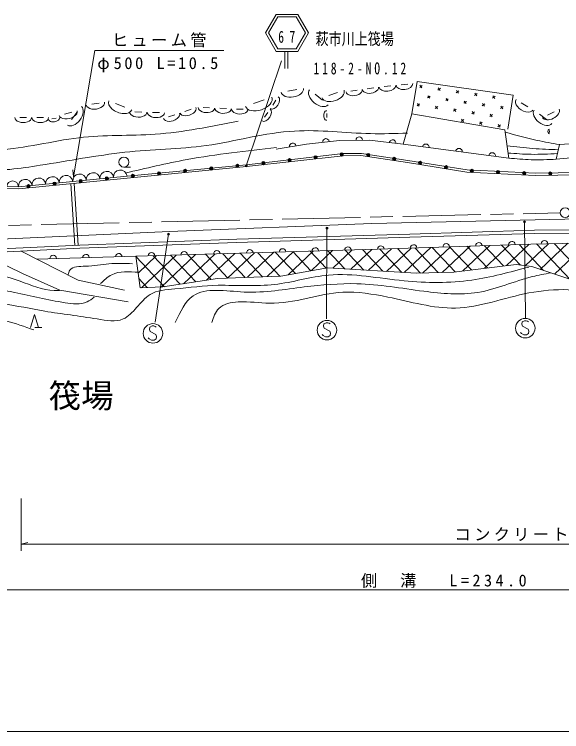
# Model space of a CAD drawing. Units: millimetres, scale not verified. Extents: x 40000 to 680000, y 20000 to 380000.
# Drawn here: x 379172 to 463157, y 205000 to 315117 of the extents above; entities that cross this region are included whole.
import ezdxf
from ezdxf.enums import TextEntityAlignment as Align

# ---------------------------------------------------------------- set-up
doc = ezdxf.new("R2010")
doc.units = ezdxf.units.MM
doc.header["$LTSCALE"] = 1000
doc.linetypes.add('CHAIN', pattern=[18.5, 12, -1.5, 3.5, -1.5])
for name, color, linetype, lineweight in [('M-BGD', 7, 'Continuous', 13), ('M-BMK', 2, 'CHAIN', 13), ('M-BMK-SRVR', 3, 'Continuous', 13), ('M-STR-HTXT', 7, 'Continuous', 13), ('M-STR-STRC', 7, 'Continuous', 13), ('M-TTL-BAND', 7, 'Continuous', 13)]:
    doc.layers.add(name, color=color, linetype=linetype, lineweight=lineweight)
doc.layers.add('M-BMK-HTXT', color=7, linetype='Continuous')
doc.styles.add('ＭＳ ゴシック', font='')
doc.styles.get('ＭＳ ゴシック').set_extended_font_data('MS Gothic')

msp = doc.modelspace()

# ---------------------------------------------------------------- hatches: boundary and pattern name
at = {"layer": 'M-BGD'}
h = msp.add_hatch(dxfattribs=at)
h.set_pattern_fill('USER', color=256, style=0, pattern_type=2)
h.set_pattern_definition([(43.3925, (223561, 569975), (-1373.985, 1453.329), []), (133.3925, (223561, 569975), (-1453.329, -1373.985), [])])
h.paths.add_polyline_path([(538452, 279768), (528139, 279300), (514294, 279253), (499303, 279674), (480244, 280282), (458447, 279860), (434874, 279065), (397821, 277987), (398462, 273124), (401970, 273264), (410342, 274574), (420047, 274949), (427250, 276212), (440884, 275370), (446637, 275557), (456179, 276727), (458564, 276399), (464388, 274482), (472947, 273079), (478092, 273079), (486277, 274482), (492007, 273827), (499023, 270787), (505150, 267233), (508097, 266531), (512330, 267233), (519626, 269665), (526455, 273360), (534921, 277055)])

# ---------------------------------------------------------------- linework, layer by layer
for p, q in [((435905, 304038), (436924, 304141)), ((438517, 304302), (439535, 304406)), ((441370, 303877), (441770, 304176)), ((441720, 303826), (441420, 304227)), ((421136, 303342), (422503, 303574)), ((425330, 302855), (426464, 301927)), ((427422, 302644), (428763, 303108)), ((430820, 303312), (431800, 303453)), ((433333, 303675), (434313, 303817)), ((444169, 303471), (444570, 303770)), ((444519, 303420), (444220, 303821)), ((446968, 303065), (447369, 303364)), ((447318, 303015), (447019, 303415)), ((449767, 302659), (450168, 302958)), ((450117, 302609), (449818, 303009)), ((415863, 301417), (417487, 301984)), ((418817, 301193), (419307, 301928)), ((442566, 302275), (442967, 302574)), ((442916, 302224), (442617, 302624)), ((445366, 301869), (445766, 302168)), ((445715, 301818), (445416, 302219)), ((448165, 301463), (448565, 301762)), ((448515, 301412), (448215, 301813)), ((452566, 302253), (452967, 302553)), ((452916, 302203), (452617, 302603)), ((391065, 301322), (392174, 301502)), ((394711, 301432), (396130, 300865)), ((408141, 300801), (409141, 300758)), ((410705, 300691), (411705, 300648)), ((440964, 301078), (441364, 301377)), ((441314, 301027), (441015, 301428)), ((443763, 300672), (444164, 300971)), ((444113, 300621), (443814, 301022)), ((450964, 301057), (451364, 301356)), ((451314, 301006), (451015, 301407)), ((453763, 300651), (454164, 300950)), ((454113, 300600), (453814, 301001)), ((456929, 301545), (457960, 300901)), ((386888, 299816), (387997, 300099)), ((387966, 298965), (388817, 300100)), ((397660, 300130), (398717, 300104)), ((400371, 300064), (401428, 300038)), ((402817, 299363), (403797, 299698)), ((405329, 300222), (406309, 300558)), ((413268, 300581), (414268, 300538)), ((417561, 299308), (418051, 300043)), ((427100, 299886), (427100, 299293)), ((446562, 300266), (446963, 300565)), ((446912, 300215), (446613, 300616)), ((449361, 299860), (449762, 300159)), ((449711, 299809), (449412, 300210)), ((452160, 299454), (452561, 299753)), ((452510, 299403), (452211, 299804)), ((459749, 299790), (460832, 298965)), ((460997, 299657), (462003, 300172)), ((380021, 299261), (381039, 299261)), ((382633, 299261), (383651, 299261)), ((384915, 299100), (385611, 299203)), ((447759, 298664), (448159, 298963)), ((448109, 298613), (447809, 299013)), ((450558, 298258), (450959, 298557)), ((450908, 298207), (450609, 298608)), ((453357, 297852), (453758, 298151)), ((453707, 297801), (453408, 298202)), ((461273, 297285), (461273, 297001)), ((395973, 291665), (396973, 291665)), ((388459, 279655), (387835, 289141)), ((388958, 279688), (388334, 289174)), ((382333, 267056), (383373, 267056))]:
    msp.add_line(p, q, dxfattribs=at)
for points in [[(440177, 299821), (440972, 304828), (455732, 302687), (454887, 297476)], [(455044, 293045), (454420, 297378), (440177, 299821), (438818, 295165)], [(396464, 290281), (414817, 292021), (429654, 293761), (432468, 293761), (439529, 292687), (448636, 291254), (459161, 290743), (469585, 290896), (480943, 291562), (484933, 292278), (500371, 297343), (505538, 298878), (512343, 299339), (517817, 298879), (522575, 297395)], [(462328, 292861), (470771, 293645), (476486, 294567), (492281, 297978)], [(476486, 294567), (474857, 296964), (466728, 295396), (462810, 295120), (462328, 292861)], [(419366, 294428), (424022, 295211), (429092, 295764), (433656, 295811), (438818, 295165), (455044, 293045)], [(322550, 284652), (327704, 285056), (332499, 286087), (342180, 289538), (350561, 292048), (354575, 292406), (358923, 291689), (366586, 289359), (372547, 288418), (379861, 288328), (396488, 289987), (414802, 291735), (429638, 293389), (432360, 293443), (439511, 292375), (448586, 290881), (459099, 290401), (469559, 290508)], [(332245, 286494), (342055, 289973), (350343, 292378), (354640, 292736), (359040, 291969), (366715, 289667), (372636, 288695), (379799, 288644), (396464, 290281)], [(564197, 287438), (542900, 284351), (517340, 283472), (496930, 283649), (477291, 283992), (434004, 283022), (402960, 281774), (373648, 280458), (351885, 279419), (335886, 277340), (332908, 276509), (328406, 273739), (325567, 270830), (323974, 268059), (324459, 266051), (325427, 264812)], [(334581, 275501), (341747, 276542), (351886, 277583), (373946, 278969), (389220, 279701), (413303, 280586), (439845, 281395), (458999, 281972), (479901, 282088), (517439, 281473), (530688, 281550), (539309, 282049), (553823, 284200), (564459, 285775)], [(334653, 275007), (341809, 276045), (351927, 277084), (373974, 278470), (389241, 279201), (413320, 280086), (439860, 280895), (459008, 281472), (479898, 281588), (517436, 280973), (530703, 281050), (539360, 281551), (553897, 283705), (564533, 285281)], [(382622, 277555), (397821, 277987), (434874, 279065), (458447, 279860), (480244, 280282), (499303, 279674), (514294, 279253), (528139, 279300), (538452, 279768)], [(397821, 277987), (398462, 273124), (401970, 273264), (410342, 274574), (420047, 274949), (427250, 276212), (440884, 275370), (446637, 275557), (456179, 276727), (458564, 276399), (464388, 274482), (472947, 273079), (478092, 273079), (486277, 274482), (492007, 273827), (499023, 270787), (505150, 267233), (508097, 266531), (512330, 267233), (519626, 269665), (526455, 273360), (534921, 277055), (538452, 279768)], [(396055, 272779), (388990, 274335), (380220, 278769)], [(373974, 278470), (380429, 275353), (386146, 272779), (396624, 270983)], [(381653, 267056), (382253, 269056), (382853, 267056)]]:
    msp.add_lwpolyline(points, dxfattribs=at)
for centre, radius in [((395973, 292425), 760), ((421393, 292721), 250), ((425395, 293167), 250), ((425395, 293167), 150), ((425395, 293167), 50), ((429397, 293614), 250), ((429397, 293614), 150), ((429397, 293614), 50), ((433474, 293529), 250), ((433474, 293529), 150), ((433474, 293529), 50), ((437456, 292935), 250), ((437456, 292935), 150), ((437456, 292935), 50), ((413391, 291851), 250), ((413391, 291851), 150), ((413391, 291851), 50), ((417391, 292275), 250), ((417391, 292275), 150), ((417391, 292275), 50), ((421393, 292721), 150), ((421393, 292721), 50), ((441438, 292312), 250), ((441438, 292312), 150), ((441438, 292312), 50), ((445411, 291657), 250), ((401366, 290704), 250), ((401366, 290704), 150), ((401366, 290704), 50), ((405375, 291086), 250), ((405375, 291086), 150), ((405375, 291086), 50), ((409383, 291469), 250), ((409383, 291469), 150), ((409383, 291469), 50), ((445411, 291657), 150), ((445411, 291657), 50), ((449364, 291096), 250), ((449364, 291096), 150), ((449364, 291096), 50), ((453387, 290912), 250), ((453387, 290912), 150), ((453387, 290912), 50), ((457409, 290729), 250), ((457409, 290729), 150), ((457409, 290729), 50), ((461420, 290675), 250), ((461420, 290675), 150), ((461420, 290675), 50), ((389343, 289525), 250), ((389343, 289525), 150), ((393350, 289925), 250), ((393350, 289925), 150), ((393350, 289925), 50), ((397358, 290321), 250), ((397358, 290321), 150), ((397358, 290321), 50), ((381330, 288726), 250), ((381330, 288726), 150), ((381330, 288726), 50), ((385337, 289126), 250), ((385337, 289126), 150), ((385337, 289126), 50), ((389343, 289525), 50)]:
    msp.add_circle(centre, radius, dxfattribs=at)
for centre, radius, start, end in [((432110, 295795), 500, 0.57976, 180.57976), ((421898, 294854), 500, 9.55532, 189.55532), ((426987, 295535), 500, 6.22686, 186.22686), ((437219, 295365), 500, 352.87602, 172.87602), ((442312, 294709), 500, 352.55571, 172.55571), ((447405, 294043), 500, 352.55571, 172.55571), ((452498, 293378), 500, 352.55571, 172.55571), ((391256, 289769), 1047, 5.61171, 185.61171), ((393339, 289974), 1047, 5.61171, 185.61171), ((395422, 290179), 1047, 5.61171, 185.61171), ((380840, 288746), 1047, 5.61171, 185.61171), ((382923, 288951), 1047, 5.61171, 185.61171), ((385007, 289155), 1047, 5.61171, 185.61171), ((387090, 289360), 1047, 5.61171, 185.61171), ((389173, 289565), 1046, 5.61171, 185.61171), ((378903, 288650), 895, 359.59178, 179.59178), ((440429, 279252), 500, 1.93291, 181.93291), ((445455, 279422), 500, 1.93291, 181.93291), ((450481, 279592), 500, 1.93291, 181.93291), ((455507, 279761), 500, 1.93291, 181.93291), ((460534, 279901), 500, 1.10747, 181.10747), ((405243, 278203), 500, 1.66552, 181.66552), ((410270, 278349), 500, 1.66552, 181.66552), ((415296, 278496), 500, 1.66552, 181.66552), ((420323, 278642), 500, 1.66552, 181.66552), ((425350, 278788), 500, 1.66552, 181.66552), ((430377, 278934), 500, 1.66552, 181.66552), ((435403, 279083), 500, 1.93291, 181.93291), ((385136, 277626), 500, 1.63036, 181.63036), ((390162, 277769), 500, 1.63036, 181.63036), ((395189, 277912), 500, 1.63036, 181.63036), ((400216, 278057), 500, 1.66552, 181.66552)]:
    msp.add_arc(centre, radius, start, end, dxfattribs=at)
for centre, major_axis, start_param, end_param in [((433823, 303746), (-1225, -177), 0, 3.1415927), ((436414, 304089), (1273, 129), 3.1415927, 6.2831853), ((439026, 304354), (1273, 129), 3.1415927, 6.2831853), ((421820, 303458), (1709, 290), 3.1415927, 6.2831853), ((425897, 302391), (1418, -1160), 3.1415927, 6.2831853), ((428093, 302876), (1676, 580), 3.1415927, 6.2831853), ((431310, 303383), (-1225, -177), 0, 3.1415927), ((395420, 301148), (-1773, 709), 0, 3.1415927), ((416675, 301700), (2031, 709), 3.1415927, 6.2831853), ((419062, 301560), (612, 919), 3.1415927, 6.2831853), ((457444, 301223), (-1289, 806), 0, 3.1415927), ((388391, 299533), (1064, 1418), 3.1415927, 6.2831853), ((391619, 301412), (-1386, -226), 0, 3.1415927), ((405819, 300390), (-1225, -419), 0, 3.1415927), ((408641, 300780), (-1250, 54), 0, 3.1415927), ((411205, 300669), (-1250, 54), 0, 3.1415927), ((387442, 299957), (-1386, -355), 0, 3.1415927), ((398188, 300117), (-1322, 32), 0, 3.1415927), ((400899, 300051), (-1322, 32), 0, 3.1415927), ((403307, 299530), (-1225, -419), 0, 3.1415927), ((413768, 300559), (-1250, 54), 0, 3.1415927), ((417806, 299676), (612, 919), 3.1415927, 6.2831853), ((427100, 299589), (0, 741), 0, 3.1415927), ((460291, 299377), (1354, -1032), 3.1415927, 6.2831853), ((461500, 299914), (1257, 645), 3.1415927, 6.2831853), ((380530, 299261), (-1273, 0), 0, 3.1415927), ((383142, 299261), (-1273, 0), 0, 3.1415927), ((385263, 299152), (-870, -129), 0, 3.1415927), ((461273, 297143), (0, 355), 0, 3.1415927)]:
    msp.add_ellipse(centre, major_axis=major_axis, ratio=0.6, start_param=start_param, end_param=end_param, dxfattribs=at)
for points, knots in [([(320926, 290268), (322424, 290386), (323922, 290505), (325391, 290747), (329852, 291483), (334038, 293363), (338387, 294893), (342466, 296328), (346687, 297455), (350905, 297525), (355956, 297701), (361023, 296328), (366115, 295372), (369625, 294691), (373144, 294185), (376640, 294336), (380795, 294488), (384910, 295686), (389078, 296170), (392968, 296622), (396904, 296451), (400799, 296728), (405078, 297033), (409308, 297877), (413537, 298722)], [0, 0, 0, 0, 1, 1, 1, 2, 2, 2, 3, 3, 3, 4, 4, 4, 5, 5, 5, 6, 6, 6, 7, 7, 7, 8, 8, 8, 8]), ([(321341, 286202), (323632, 286493), (325924, 286784), (328118, 287398), (331404, 288318), (334474, 289962), (337686, 291225), (341719, 292812), (345977, 293799), (350284, 294176), (354979, 294692), (359767, 294506), (364397, 293458), (367587, 292728), (370693, 291606), (373886, 291306), (376932, 290996), (380053, 291451), (383135, 291944), (387499, 292621), (391786, 293458), (396131, 293937), (400282, 294403), (404484, 294416), (408630, 294974), (413168, 295629), (417641, 296944), (422185, 297207), (426037, 297430), (429939, 296898), (433826, 296809), (435715, 296765), (437601, 296827), (439487, 296888)], [0, 0, 0, 0, 1, 1, 1, 2, 2, 2, 3, 3, 3, 4, 4, 4, 5, 5, 5, 6, 6, 6, 7, 7, 7, 8, 8, 8, 9, 9, 9, 10, 10, 10, 11, 11, 11, 11]), ([(454470, 297033), (456107, 296583), (457744, 296133), (459401, 295772), (460531, 295527), (461670, 295323), (462810, 295120)], [0, 0, 0, 0, 1, 1, 1, 2, 2, 2, 2]), ([(396191, 290748), (399345, 291493), (402498, 292238), (405680, 292821), (410212, 293652), (414803, 294154), (419394, 294655)], [0, 0, 0, 0, 1, 1, 1, 2, 2, 2, 2]), ([(454771, 294945), (456092, 294780), (457414, 294615), (458740, 294512), (460037, 294411), (461339, 294369), (462641, 294328)], [0, 0, 0, 0, 1, 1, 1, 2, 2, 2, 2]), ([(454932, 293827), (456115, 293737), (457297, 293648), (458481, 293630), (459826, 293610), (461172, 293682), (462519, 293755)], [0, 0, 0, 0, 1, 1, 1, 2, 2, 2, 2]), ([(455044, 293045), (456183, 292940), (457322, 292835), (458463, 292800), (459750, 292761), (461039, 292811), (462328, 292861)], [0, 0, 0, 0, 1, 1, 1, 2, 2, 2, 2]), ([(387395, 275082), (387477, 275355), (387560, 275627), (387706, 275830), (388148, 276441), (389167, 276411), (390074, 276453), (391421, 276515), (392521, 276738), (393689, 276827), (394849, 276915), (396076, 276871), (397303, 276827)], [0, 0, 0, 0, 1, 1, 1, 2, 2, 2, 3, 3, 3, 4, 4, 4, 4]), ([(340469, 266544), (341254, 267233), (342038, 267922), (342900, 268476), (344995, 269822), (347549, 270368), (350066, 270844), (353461, 271485), (356789, 271997), (360161, 272152), (363769, 272266), (367372, 272085), (370942, 271654), (375275, 271135), (379551, 270363), (383841, 269536), (386469, 269121), (389056, 268825), (391890, 268352), (393280, 268111), (394731, 267827), (395879, 268352), (396662, 268693), (397316, 269389), (397935, 270097), (398593, 270848), (399206, 271614), (399991, 272091), (401052, 272764), (402447, 272854), (403793, 272963), (406088, 273176), (408253, 273442), (410460, 273524), (413350, 273539), (416242, 273324), (419095, 273649), (421876, 273966), (424614, 274845), (427383, 275083), (431208, 275410), (435082, 274600), (438974, 274210), (442458, 273862), (445956, 273850), (449380, 274335), (452336, 274754), (455238, 275541), (458139, 276329)], [0, 0, 0, 0, 1, 1, 1, 2, 2, 2, 3, 3, 3, 4, 4, 4, 5, 5, 5, 6, 6, 6, 7, 7, 7, 8, 8, 8, 9, 9, 9, 10, 10, 10, 11, 11, 11, 12, 12, 12, 13, 13, 13, 14, 14, 14, 15, 15, 15, 16, 16, 16, 16]), ([(373997, 275954), (376017, 275410), (378038, 274866), (380041, 274147), (381765, 273529), (383476, 272781), (385276, 272714), (385545, 272704), (385815, 272709), (386086, 272714)], [0, 0, 0, 0, 1, 1, 1, 2, 2, 2, 3, 3, 3, 3]), ([(392380, 273773), (392934, 274298), (393489, 274824), (394125, 275144), (395308, 275741), (396773, 275630), (398238, 275518)], [0, 0, 0, 0, 1, 1, 1, 2, 2, 2, 2]), ([(403866, 267822), (404627, 269432), (405387, 271043), (406596, 271886), (408533, 273237), (411621, 272615), (414421, 272492), (417722, 272347), (420621, 272896), (423641, 273281), (426340, 273545), (429048, 273851), (431741, 273767), (435160, 273689), (438548, 273044), (441993, 272614), (444773, 272247), (447596, 271984), (450303, 272432), (453141, 272903), (455852, 274154), (458674, 274859), (459604, 275091), (460545, 275264), (461487, 275437)], [0, 0, 0, 0, 1, 1, 1, 2, 2, 2, 3, 3, 3, 4, 4, 4, 5, 5, 5, 6, 6, 6, 7, 7, 7, 8, 8, 8, 8]), ([(373560, 273524), (375464, 273160), (377368, 272796), (379231, 272402), (381772, 271865), (384236, 271272), (386958, 270844), (388121, 270662), (389331, 270510), (390324, 270969), (390721, 271153), (391083, 271435), (391445, 271717)], [0, 0, 0, 0, 1, 1, 1, 2, 2, 2, 3, 3, 3, 4, 4, 4, 4]), ([(409455, 267791), (409727, 268611), (410000, 269432), (410549, 269972), (411258, 270671), (412430, 270903), (413540, 270969), (415230, 271071), (416777, 270788), (418338, 270783), (422142, 270654), (425815, 272293), (429555, 272465), (431854, 272555), (434169, 272191), (436472, 271718), (439963, 271015), (443437, 269924), (446879, 270035), (450629, 270116), (454339, 271642), (458131, 272341), (460133, 272725), (462159, 272916), (464175, 272840), (470068, 272696), (475876, 270109), (481721, 270223), (484658, 270280), (487604, 271019), (490508, 271719), (491822, 272036), (493128, 272344), (494433, 272653)], [0, 0, 0, 0, 1, 1, 1, 2, 2, 2, 3, 3, 3, 4, 4, 4, 5, 5, 5, 6, 6, 6, 7, 7, 7, 8, 8, 8, 9, 9, 9, 10, 10, 10, 11, 11, 11, 11]), ([(345219, 266607), (347854, 267608), (350490, 268609), (353226, 269216), (355918, 269813), (358707, 270028), (361475, 270004), (364728, 269976), (367951, 269618), (371181, 269216), (373426, 268937), (375675, 268637), (377853, 268064), (379310, 267680), (380735, 267174), (382160, 266669)], [0, 0, 0, 0, 1, 1, 1, 2, 2, 2, 3, 3, 3, 4, 4, 4, 5, 5, 5, 5])]:
    msp.add_open_spline(points, degree=3, knots=knots, dxfattribs=at)
at = {"layer": 'M-BMK'}
msp.add_line((364787, 282410), (462948, 284644), dxfattribs=at)
at = {"layer": 'M-BMK-SRVR'}
msp.add_circle((463697, 284661), 750, dxfattribs=at)
at = {"layer": 'M-STR-HTXT'}
for p, q in [((388246, 290198), (388135, 291230)), ((380221, 240767), (380221, 232767)), ((380221, 233767), (381221, 234047)), ((380221, 233767), (539361, 233770)), ((334653, 226766), (564534, 226770))]:
    msp.add_line(p, q, dxfattribs=at)
msp.add_lwpolyline([(388246, 290198), (391497, 309552), (411312, 309553)], dxfattribs=at)
at = {"layer": 'M-STR-STRC'}
for p, q in [((419364, 315117), (422664, 315117)), ((419364, 309401), (422664, 309402)), ((420674, 306814), (420674, 309402)), ((421129, 309402), (421129, 306814)), ((420185, 307969), (414817, 292021)), ((457475, 283255), (457591, 268453)), ((427062, 268352), (427149, 282304)), ((402848, 281353), (400765, 267847))]:
    msp.add_line(p, q, dxfattribs=at)
for points in [[(419364, 309401), (417714, 312259), (419364, 315117)], [(422664, 315117), (424314, 312259), (422664, 309402)], [(427626, 267599), (427506, 267719), (427266, 267779), (427026, 267779), (426666, 267599), (426606, 267239), (426726, 266939), (427566, 266459), (427686, 266159), (427626, 265799), (427326, 265619), (426906, 265619), (426546, 265799), (426426, 265979)], [(458056, 267902), (457936, 268022), (457696, 268082), (457456, 268082), (457096, 267902), (457036, 267542), (457156, 267242), (457996, 266762), (458116, 266462), (458056, 266102), (457756, 265922), (457336, 265922), (456976, 266102), (456856, 266282)], [(400925, 267094), (400805, 267214), (400565, 267274), (400325, 267274), (399965, 267094), (399905, 266734), (400025, 266434), (400865, 265954), (400985, 265654), (400925, 265294), (400625, 265114), (400205, 265114), (399845, 265294), (399725, 265474)]]:
    msp.add_lwpolyline(points, dxfattribs=at)
msp.add_lwpolyline([(422433, 309802), (423852, 312259), (422433, 314717), (419595, 314717), (418176, 312259), (419595, 309801)], close=True, dxfattribs=at)
for centre, radius in [((414772, 291866), 150), ((414772, 291866), 90), ((414772, 291866), 30), ((457475, 283255), 150), ((457475, 283255), 90), ((457475, 283255), 30), ((427149, 282304), 150), ((427149, 282304), 90), ((427149, 282304), 30), ((402848, 281353), 150), ((402848, 281353), 90), ((402848, 281353), 30), ((400445, 266134), 1500), ((427146, 266639), 1500), ((457576, 266942), 1500)]:
    msp.add_circle(centre, radius, dxfattribs=at)
at = {"layer": 'M-TTL-BAND'}
msp.add_line((40000, 205000), (579000, 205000), dxfattribs=at)

# ---------------------------------------------------------------- texts
at = {"layer": 'M-BMK-HTXT', "style": 'ＭＳ ゴシック'}
msp.add_text('筏場', height=3666, rotation=0.001, dxfattribs=at).set_placement((384419, 253628), align=Align.BOTTOM_LEFT)
at = {"layer": 'M-STR-HTXT', "char_height": 1833, "attachment_point": 7, "rotation": 0.001, "style": 'ＭＳ ゴシック'}
for s, insert in [('\\T1.2;ヒューム管', (394155, 310052)), ('\\T1.32;φ500\\~L=10.5', (391907, 306219)), ('\\T1.2;コンクリート', (446721, 234268)), ('\\T1.2;側\u3000溝', (432363, 227075)), ('\\T1.42;L=234.0', (445923, 227268))]:
    msp.add_mtext(s, dxfattribs=dict(at, insert=insert))
at = {"layer": 'M-STR-STRC', "style": 'ＭＳ ゴシック', "width": 0.8}
msp.add_text('萩市川上筏場', height=1833, rotation=0.001, dxfattribs=at).set_placement((425402, 309888), align=Align.BOTTOM_LEFT)
at = {"layer": 'M-STR-STRC', "char_height": 1833, "attachment_point": 7, "rotation": 0.001, "style": 'ＭＳ ゴシック'}
for s, insert in [('\\T1.98;\\W0.7;67', (419672, 310729)), ('\\T1.53;\\W0.7;118-2-NO.12', (425068, 305873))]:
    msp.add_mtext(s, dxfattribs=dict(at, insert=insert))

doc.saveas('drawing.dxf')
